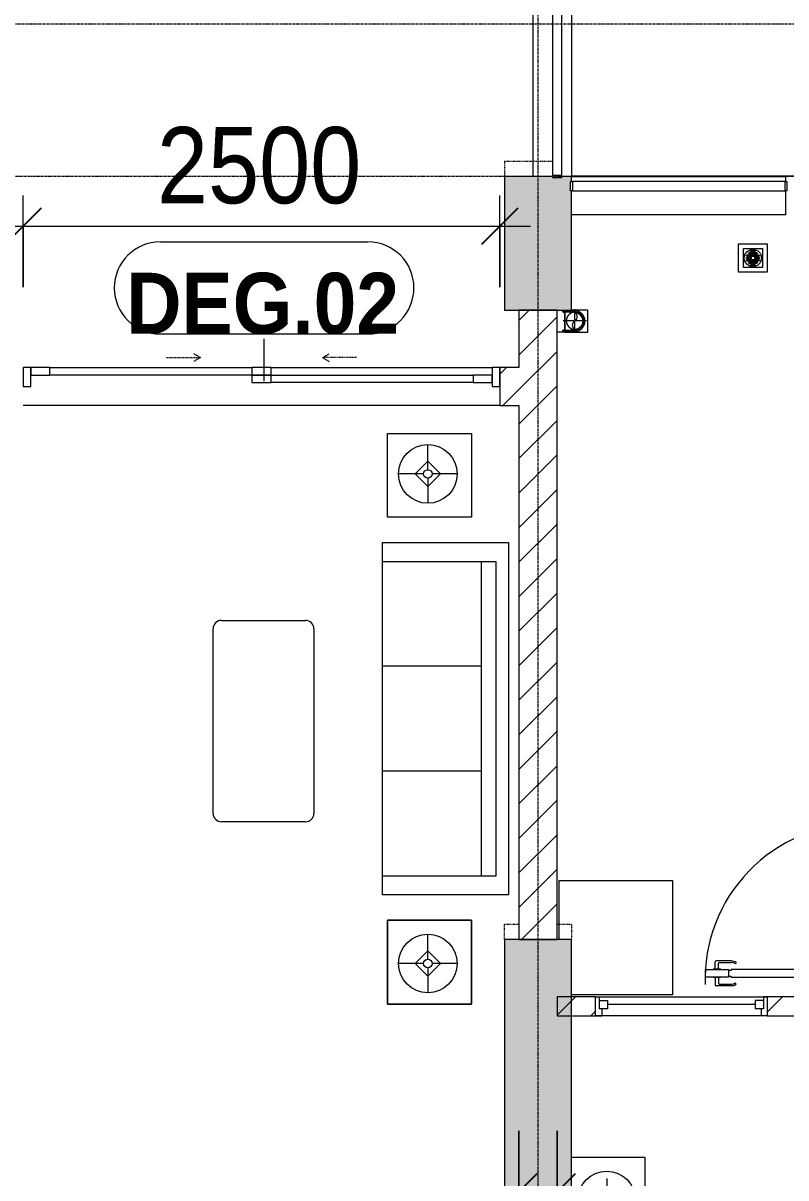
# Model space of a CAD drawing. Header units: millimetres. Extents: x 1591 to 240306, y -15958 to 82755.
# Drawn here: x 61054 to 65054, y 39287 to 45342 of the extents above; entities that cross this region are included whole.
import ezdxf

# ---------------------------------------------------------------- set-up
doc = ezdxf.new("R2010")
doc.units = ezdxf.units.MM
for name, pattern in [('Dash', [6, 3, -3]), ('Dash 1_8_', [6.35, 3.175, -3.175]), ('Grid Line', [22.225, 12.7, -3.175, 3.175, -3.175]), ('IMPORT-CENTER _2_', [40.64, 25.4, -5.08, 5.08, -5.08])]:
    doc.linetypes.add(name, pattern=pattern)
for name, color, linetype, lineweight in [('0-1', 7, 'Continuous', 5), ('A-ANNO-DIMS', 211, 'Continuous', 9), ('A-ANNO-DIMS-160', 211, 'Continuous', 9), ('A-AREA', 32, 'Dash 1_8_', 9), ('A-DETL-GENF-1', 9, 'Continuous', 9), ('A-DOOR', 31, 'Continuous', 9), ('A-DOOR-1', 254, 'Continuous', 9), ('A-DOOR-2', 9, 'Continuous', 9), ('A-DOOR-FRAM', 31, 'Continuous', 9), ('A-DOOR-HDLN', 31, 'Dash', 9), ('A-DOOR-IDEN', 31, 'Continuous', 9), ('A-FLOR-2', 9, 'Continuous', 9), ('A-FLOR-HRAL', 11, 'Continuous', 9), ('A-FLOR-HRAL-1', 254, 'Continuous', 9), ('A-FLOR-HRAL-2', 9, 'Continuous', 9), ('A-GLAZ-1', 254, 'Continuous', 9), ('A-GLAZ-2', 9, 'Continuous', 9), ('A-WALL', 113, 'Continuous', 9), ('A-WALL-1', 253, 'Continuous', 18), ('A-WALL-2', 9, 'Continuous', 9), ('A-WALL-3', 113, 'Continuous', 18), ('A-WALL-PATT-1', 10, 'Continuous', 9), ('A-WALL-PATT-2', 111, 'Continuous', 9), ('G-IMPT-1', 254, 'Continuous', 9), ('G-IMPT-2', 8, 'IMPORT-CENTER _2_', 9), ('G-IMPT-3', 8, 'Continuous', 9), ('I-FURN', 30, 'Continuous', 9), ('I-FURN-1', 254, 'Continuous', 9), ('M-EQPM', 50, 'Continuous', 9), ('S-COLS-1', 52, 'Continuous', 5), ('S-COLS-2', 7, 'Continuous', 18), ('S-GRID-1', 1, 'Grid Line', 9)]:
    doc.layers.add(name, color=color, linetype=linetype, lineweight=lineweight)
doc.styles.add('Arial_B_3', font='arialbd_0.ttf', dxfattribs={"width": 0.9, "height": 320})
doc.styles.add('UTM Avo', font='UTM Avo.ttf', dxfattribs={"width": 0.9, "height": 400})
doc.dimstyles.new('1_Dim_chi_tiet_2_5', dxfattribs={"dimscale": 304.8, "dimtxt": 399.720379, "dimasz": 0.629921, "dimexe": 0.524934, "dimexo": 0.0625, "dimgap": 0.052493, "dimtad": 1, "dimdec": 0, "dimrnd": 5, "dimzin": 0, "dimdsep": 46, "dimtxsty": 'UTM Avo', "dimblk1": 'OBLIQUE', "dimblk2": 'OBLIQUE', "dimsah": 1, "dimcen": 0.09, "dimdle": 0.524934, "dimazin": 0, "dimtfac": 1, "dimtdec": 4, "dimtix": 1, "dimtmove": 0, "dimatfit": 3, "dimfxl": 1.049869, "dimfxlon": 1, "dimtvp": 1, "dimtolj": 1, "dimtzin": 0, "dimarcsym": 2})
doc.dimstyles.new('1_Dim_chi_tiet_2_5_1', dxfattribs={"dimscale": 304.8, "dimtxt": 399.720379, "dimasz": 0.629921, "dimexe": 0.524934, "dimexo": 0.0625, "dimgap": 0.052493, "dimtad": 1, "dimdec": 0, "dimrnd": 5, "dimzin": 0, "dimdsep": 46, "dimtxsty": 'UTM Avo', "dimblk1": 'OBLIQUE', "dimblk2": 'OBLIQUE', "dimsah": 1, "dimcen": 0.09, "dimdle": 0.524934, "dimazin": 0, "dimtfac": 1, "dimtdec": 4, "dimtix": 1, "dimtmove": 0, "dimatfit": 3, "dimfxl": 1.049869, "dimfxlon": 1, "dimtvp": 1, "dimtolj": 1, "dimtzin": 0, "dimarcsym": 2})
pattern_1 = [(45, (11001.35, 0), (-90.50967, 90.50967), [])]

# ---------------------------------------------------------------- blocks, each defined once
blk = doc.blocks.new('NCV_TKTC_KET CAU_rvt-1-TKCS_MB TẦNG 3-4')
at = {"layer": 'S-COLS-1'}
for points in [[(52877.6, 43836.9), (52927.6, 43836.9), (52927.6, 44462), (52922.6, 44462), (52922.6, 44512), (52927.6, 44512), (52927.6, 44536.9), (52877.6, 44536.9), (52877.6, 44532.4), (52827.6, 44532.4), (52827.6, 44536.9), (52577.6, 44536.9), (52577.6, 43836.9), (52827.6, 43836.9)], [(52927.6, 39236.9), (52927.6, 40536.9), (52577.6, 40536.9), (52577.6, 39236.9), (52890.7, 39236.9)]]:
    blk.add_hatch(color=256, dxfattribs=at).paths.add_polyline_path(points)
at = {"layer": 'S-COLS-2'}
for p, q in [((52827.6, 44536.9), (52577.6, 44536.9)), ((52577.6, 44536.9), (52577.6, 43836.9)), ((52927.6, 44536.9), (52877.6, 44536.9)), ((52927.6, 44512), (52927.6, 44536.9)), ((52927.6, 43836.9), (52927.6, 44462)), ((52577.6, 43836.9), (52927.6, 43836.9)), ((52927.6, 40536.9), (52577.6, 40536.9)), ((52577.6, 40536.9), (52577.6, 39236.9)), ((52927.6, 39236.9), (52927.6, 40536.9))]:
    blk.add_line(p, q, dxfattribs=at)
blk = doc.blocks.new('LOBBY_SOFA_1 - LOBBY_SOFA_1-901197-TKCS_MB TẦNG 3-4')
at = {"layer": 'I-FURN'}
for p, q in [((-2128.3, 1548.5), (-1160.3, 1548.5)), ((-2172.3, 1064.5), (-2172.3, 1504.5)), ((-1116.3, 1504.5), (-1116.3, 1064.5)), ((-1160.3, 1020.5), (-2128.3, 1020.5)), ((-2688.2, 633.5), (-3128.2, 633.5)), ((-3128.2, 633.5), (-3128.2, 193.5)), ((-2688.2, 193.5), (-2688.2, 633.5)), ((-2556, 660), (-708, 660)), ((-2556, 0), (-2556, 660)), ((-2457, 66), (-2457, 660)), ((-1907, 143), (-1907, 660)), ((-1357, 143), (-1357, 660)), ((-807, 660), (-807, 66)), ((-708, 660), (-708, 0)), ((-575.9, 633.5), (-135.9, 633.5)), ((-575.9, 193.5), (-575.9, 633.5)), ((-135.9, 633.5), (-135.9, 193.5)), ((-2915.4, 445), (-2915.4, 577)), ((-348.6, 445), (-348.6, 577)), ((-2981.4, 423), (-2915.4, 489)), ((-2915.4, 489), (-2849.4, 423)), ((-348.6, 489), (-414.6, 423)), ((-282.6, 423), (-348.6, 489)), ((-2937.4, 423), (-3069.4, 423)), ((-2915.4, 357), (-2981.4, 423)), ((-2849.4, 423), (-2915.4, 357)), ((-2915.4, 269), (-2915.4, 401)), ((-2893.4, 423), (-2761.4, 423)), ((-370.6, 423), (-502.6, 423)), ((-414.6, 423), (-348.6, 357)), ((-348.6, 357), (-282.6, 423)), ((-348.6, 269), (-348.6, 401)), ((-326.6, 423), (-194.6, 423)), ((-3128.2, 193.5), (-2688.2, 193.5)), ((-135.9, 193.5), (-575.9, 193.5)), ((-807, 143), (-2457, 143)), ((-807, 66), (-2457, 66)), ((-708, 0), (-2556, 0))]:
    blk.add_line(p, q, dxfattribs=at)
for centre, radius in [((-2915.4, 423), 154), ((-348.6, 423), 154), ((-2915.4, 423), 22), ((-348.6, 423), 22)]:
    blk.add_circle(centre, radius, dxfattribs=at)
for centre, start, end in [((-2128.3, 1504.5), 90, 180), ((-1160.3, 1504.5), 0, 90), ((-2128.3, 1064.5), 180, 270), ((-1160.3, 1064.5), 270, 0)]:
    blk.add_arc(centre, 44, start, end, dxfattribs=at)
at = {"layer": 'I-FURN-1'}
for p, q in [((-2128.3, 1548.5), (-1160.3, 1548.5)), ((-2172.3, 1064.5), (-2172.3, 1504.5)), ((-1116.3, 1504.5), (-1116.3, 1064.5)), ((-1160.3, 1020.5), (-2128.3, 1020.5)), ((-3128.2, 633.5), (-2688.2, 633.5)), ((-3128.2, 193.5), (-3128.2, 633.5)), ((-2688.2, 633.5), (-2688.2, 193.5)), ((-2556, 660), (-708, 660)), ((-2556, 0), (-2556, 660)), ((-708, 660), (-708, 0)), ((-575.9, 633.5), (-135.9, 633.5)), ((-575.9, 193.5), (-575.9, 633.5)), ((-135.9, 633.5), (-135.9, 193.5)), ((-2688.2, 193.5), (-3128.2, 193.5)), ((-135.9, 193.5), (-575.9, 193.5)), ((-708, 0), (-2556, 0))]:
    blk.add_line(p, q, dxfattribs=at)
for centre, start, end in [((-2128.3, 1504.5), 90, 180), ((-1160.3, 1504.5), 0, 90), ((-2128.3, 1064.5), 180, 270), ((-1160.3, 1064.5), 270, 0)]:
    blk.add_arc(centre, 44, start, end, dxfattribs=at)
blk = doc.blocks.new('M_Fixed - 900 x 1400-901191-TKCS_MB TẦNG 3-4')
at = {"layer": 'A-GLAZ-2'}
for p, q in [((-450, 37), (-418, 37)), ((-431, -63), (-431, 0)), ((-431, 0), (-387, 0)), ((-418, 0), (-418, 37)), ((-387, -44), (-387, 0)), ((387, 0), (431, 0)), ((387, -44), (387, 0)), ((418, 0), (418, 37)), ((450, 37), (418, 37)), ((431, -63), (431, 0)), ((-431, -44), (-387, -44)), ((-387, -22), (387, -22)), ((431, -44), (387, -44)), ((-450, -63), (-431, -63)), ((448.9, -63), (431, -63))]:
    blk.add_line(p, q, dxfattribs=at)
blk = doc.blocks.new('GIUONG NGU-2TAB-1600x2000 - GIUONG NGU-2TAB-1600x2000-V116-TKCS_MB TẦNG 3-4')
at = {"layer": 'I-FURN-1'}
for p, q in [((569.6, 2050), (1997.1, 2050)), ((1997.1, 2050), (569.6, 2050)), ((1997.1, 2000), (569.6, 2000)), ((458.5, 50), (458.5, 1938.9)), ((458.5, 1938.9), (458.5, 50)), ((508.5, 1938.9), (508.5, 100)), ((2058.2, 100), (2058.2, 1938.9)), ((2108.2, 1938.9), (2108.2, 50)), ((2108.2, 50), (2108.2, 1938.9)), ((8.5, 65), (8.5, 450.3)), ((8.5, 450.3), (458.5, 450.3)), ((8.5, 450.3), (458.5, 450.3)), ((8.5, 65), (8.5, 450.3)), ((458.5, 450.3), (458.5, 50)), ((458.5, 450.3), (458.5, 50)), ((2108.2, 50), (2108.2, 450.3)), ((2108.2, 450.3), (2558.2, 450.3)), ((2108.2, 450.3), (2108.2, 50)), ((2558.2, 450.3), (2108.2, 450.3)), ((2558.2, 450.3), (2558.2, 50)), ((2558.2, 50), (2558.2, 450.3)), ((233.5, 86.8), (233.5, 413.5)), ((2333.2, 86.8), (2333.2, 413.5)), ((120.2, 250.2), (346.8, 250.2)), ((2446.5, 250.2), (2219.8, 250.2)), ((508.5, 100), (2058.2, 100)), ((458.5, 50), (168.3, 50)), ((168.3, 50), (458.5, 50)), ((458.5, 50), (168.3, 50)), ((458.5, 0), (168.3, 0)), ((2108.2, 50), (458.5, 50)), ((458.5, 50), (458.5, 0)), ((458.5, 0), (458.5, 50)), ((458.5, 50), (2108.2, 50)), ((458.5, 50), (2108.2, 50)), ((2108.2, 0), (458.5, 0)), ((458.5, 0), (2108.2, 0)), ((2558.2, 50), (2108.2, 50)), ((2108.2, 50), (2558.2, 50)), ((2108.2, 0), (2108.2, 50)), ((2108.2, 50), (2108.2, 0)), ((2108.2, 50), (2558.2, 50)), ((2558.2, 0), (2108.2, 0)), ((2558.2, 50), (2558.2, 0))]:
    blk.add_line(p, q, dxfattribs=at)
for centre in [(233.5, 250.2), (2333.2, 250.2)]:
    blk.add_circle(centre, 150.7, dxfattribs=at)
for centre, radius, start, end in [((569.6, 1938.9), 111.1, 90, 180), ((569.6, 1938.9), 111.1, 90, 180), ((569.6, 1938.9), 61.1, 90, 180), ((1997.1, 1938.9), 111.1, 0, 90), ((1997.1, 1938.9), 111.1, 360, 90), ((1997.1, 1938.9), 61.1, 360, 90)]:
    blk.add_arc(centre, radius, start, end, dxfattribs=at)
blk = doc.blocks.new('MAY GIAT - MAY GIAT_dwg-V117-TKCS_MB TẦNG 3-4')
at = {"layer": 'G-IMPT-1'}
blk.add_line((315, 596.6), (5, 596.6), dxfattribs=at)
at = {"layer": 'G-IMPT-1', "flags": 128}
blk.add_lwpolyline([(5, 596.6), (5, 2.3), (605, 2.3), (605, 531.6)], dxfattribs=at)
blk = doc.blocks.new('MAY GIAT - MAY GIAT-V118-TKCS_MB TẦNG 3-4')
at = {"layer": 'I-FURN-1'}
for p, q in [((5, -2.3), (605, -2.3)), ((5, -596.6), (5, -2.3)), ((605, -2.3), (605, -531.6)), ((315, -596.6), (5, -596.6))]:
    blk.add_line(p, q, dxfattribs=at)
at = {"extrusion": (0, 0, -1), "zscale": -1, "rotation": 180}
blk.add_blockref('MAY GIAT - MAY GIAT_dwg-V117-TKCS_MB TẦNG 3-4', (0, 0), dxfattribs=at)
blk = doc.blocks.new('Railing - 50 x 10mm-901205-TKCS_MB TẦNG 3-4')
at = {"layer": 'A-FLOR-HRAL-2'}
for p, q in [((25, 5), (-25, 5)), ((-25, 5), (-25, -5)), ((25, -5), (25, 5)), ((-25, -5), (25, -5))]:
    blk.add_line(p, q, dxfattribs=at)
blk = doc.blocks.new('Railing - Railing-883271-TKCS_MB TẦNG 3-4')
at = {"layer": 'A-FLOR-HRAL-2'}
for p, q in [((31139.1, 35251.3), (30024.1, 35251.3)), ((30024.1, 35201.3), (31139.1, 35201.3))]:
    blk.add_line(p, q, dxfattribs=at)
at = {"extrusion": (0, 0, -1), "zscale": -1, "rotation": 270}
for p in [(-30019.1, 35226.3), (-31144.1, 35226.3)]:
    blk.add_blockref('Railing - 50 x 10mm-901205-TKCS_MB TẦNG 3-4', p, dxfattribs=at)
blk = doc.blocks.new('DOOR_CW_01 CANH MO-PANEL KINH - DIG_01-900x2200-CỬA NHÔM KÍNH-901226-TKCS_MB TẦNG 3-4')
at = {"layer": 'A-DETL-GENF-1'}
for p, q in [((-397, 872), (-357, 872)), ((-397, 752), (-397, 872)), ((-357, 872), (-357, 752)), ((-442, 737), (-442, 816.5)), ((-399, 820.5), (-438, 820.5)), ((-434, 799.5), (-434, 737)), ((-399, 803.5), (-430, 803.5)), ((-399, 831.8), (-397, 831.8)), ((-399, 792.2), (-399, 831.8)), ((-397, 792.2), (-399, 792.2)), ((-397, 792.2), (-397, 831.8)), ((-357, 792.2), (-357, 831.8)), ((-355, 831.8), (-357, 831.8)), ((-357, 792.2), (-355, 792.2)), ((-355, 792.2), (-355, 831.8)), ((-355, 820.5), (-316, 820.5)), ((-355, 803.5), (-324, 803.5)), ((-320, 799.5), (-320, 737)), ((-312, 737), (-312, 816.5)), ((-357, 752), (-397, 752)), ((-397, 738), (-391, 738)), ((-397, 738), (-397, 196)), ((-363, 752), (-391, 752)), ((-391, 752), (-391, 738)), ((-363, 738), (-363, 752)), ((-357, 738), (-363, 738)), ((-357, 196), (-357, 738)), ((-433.9, 711.2), (-427.3, 715.8)), ((-320.1, 711.2), (-326.7, 715.8)), ((-397, 196), (-391, 196)), ((-357, 182), (-397, 182)), ((-397, 182), (-397, 62)), ((-391, 196), (-391, 182)), ((-391, 182), (-363, 182)), ((-357, 196), (-363, 196)), ((-363, 182), (-363, 196)), ((-357, 62), (-357, 182)), ((-397, 62), (-357, 62))]:
    blk.add_line(p, q, dxfattribs=at)
blk.add_circle((-407, 60), 10, dxfattribs=at)
for centre, radius, start, end in [((-407, 60), 814, 360, 92), ((-438, 816.5), 4, 90, 180), ((-430, 799.5), 4, 90, 180), ((-324, 799.5), 4, 360, 90), ((-316, 816.5), 4, 0, 90), ((-397, 737), 45, 180, 215), ((-397, 737), 37, 180, 215), ((-357, 737), 37, 325, 0), ((-357, 737), 45, 325, 0)]:
    blk.add_arc(centre, radius, start, end, dxfattribs=at)
at = {"layer": 'A-DOOR-2'}
for p, q in [((-410, 50), (-450, 50)), ((-450, 50), (-450, -50)), ((-410, 0), (-410, 50)), ((-400, 0), (-410, 0)), ((-407, 50), (-382, 50)), ((-400, -50), (-400, 0)), ((410, 0), (400, 0)), ((400, 0), (400, -50)), ((450, 50), (410, 50)), ((410, 50), (410, 0)), ((450, -50), (450, 50)), ((-450, -50), (-400, -50)), ((400, -50), (450, -50))]:
    blk.add_line(p, q, dxfattribs=at)
blk = doc.blocks.new('NCV_TKTC_TANG 3 - 4_rvt-2-TKCS_MB TẦNG 3-4')
at = {"layer": 'A-WALL-PATT-1'}
h = blk.add_hatch(dxfattribs=at)
h.set_pattern_fill('FP_1', color=256, style=0, pattern_type=2)
h.set_pattern_definition([(45, (0, 0), (-90.50967, 90.50967), [])])
h.paths.add_polyline_path([(52852.6, 40136.9), (53054.6, 40136.9), (53054.6, 40236.9), (52852.6, 40236.9)])
h.paths.add_polyline_path([(53954.6, 40136.9), (54352.6, 40136.9), (54352.6, 40236.9), (53954.6, 40236.9)])
h.paths.add_polyline_path([(54552.6, 40136.9), (54854.6, 40136.9), (54854.6, 40236.9), (54552.6, 40236.9), (54552.6, 40212.1)])
h.paths.add_polyline_path([(55754.6, 40136.9), (56054.2, 40136.9), (56054.2, 40236.9), (55754.6, 40236.9)])
h.paths.add_polyline_path([(56854.2, 40136.9), (57652.6, 40136.9), (57652.6, 40236.9), (56854.2, 40236.9)])
at = {"layer": 'A-FLOR-2'}
for p, q in [((52727.6, 44536.9), (52727.6, 45536.9)), ((52552.6, 43336.9), (50052.6, 43336.9))]:
    blk.add_line(p, q, dxfattribs=at)
at = {"layer": 'A-WALL-1'}
for p, q in [((53054.6, 40236.9), (52852.6, 40236.9)), ((52852.6, 40236.9), (52852.6, 40136.9)), ((53054.6, 40136.9), (53054.6, 40236.9)), ((54352.6, 40236.9), (53954.6, 40236.9)), ((53954.6, 40236.9), (53954.6, 40136.9)), ((52852.6, 40136.9), (53054.6, 40136.9)), ((53954.6, 40136.9), (54352.6, 40136.9))]:
    blk.add_line(p, q, dxfattribs=at)
at = {"layer": 'A-WALL-2'}
for p, q in [((52927.6, 44536.9), (54052.2, 44536.9)), ((54052.2, 44512), (54052.2, 44536.9)), ((54052.2, 44336.9), (54052.2, 44462)), ((54052.2, 44336.9), (52927.6, 44336.9)), ((53054.6, 40236.9), (53954.6, 40236.9)), ((53954.6, 40136.9), (53054.6, 40136.9))]:
    blk.add_line(p, q, dxfattribs=at)
at = {"layer": 'A-DOOR-1', "rotation": 90.0000000000011}
blk.add_blockref('DOOR_CW_01 CANH MO-PANEL KINH - DIG_01-900x2200-CỬA NHÔM KÍNH-901226-TKCS_MB TẦNG 3-4', (54502.6, 40736.9), dxfattribs=at)
at = {"layer": 'A-FLOR-HRAL-1'}
blk.add_blockref('Railing - Railing-883271-TKCS_MB TẦNG 3-4', (22908.5, 9260.7), dxfattribs=at)
at = {"layer": 'A-GLAZ-1', "rotation": 180}
blk.add_blockref('M_Fixed - 900 x 1400-901191-TKCS_MB TẦNG 3-4', (53504.6, 40173.9), dxfattribs=at)
at = {"layer": 'I-FURN-1'}
for name, p, rotation in [('LOBBY_SOFA_1 - LOBBY_SOFA_1-901197-TKCS_MB TẦNG 3-4', (52597.6, 43326.9), 89.99999999999984), ('MAY GIAT - MAY GIAT-V118-TKCS_MB TẦNG 3-4', (53459.2, 40851.9), 270.0000000000002), ('GIUONG NGU-2TAB-1600x2000 - GIUONG NGU-2TAB-1600x2000-V116-TKCS_MB TẦNG 3-4', (52862.6, 39405.2), 269.9999999999995)]:
    blk.add_blockref(name, p, dxfattribs=dict(at, rotation=rotation))
blk = doc.blocks.new('DEG_02-DEG_03 - DEG_02-2500x2400mm-CỬA ĐI 02 CÁNH TRƯỢT-625766-TKCS_MB TẦNG 3-4')
at = {"layer": 'A-DOOR'}
for p, q in [((-1110, 100), (-1210, 100)), ((-1210, 100), (-1210, 60)), ((-1110, 60), (-1110, 100)), ((-1110, 100), (-50, 100)), ((50, 100), (-50, 100)), ((-50, 100), (-50, 60)), ((50, 60), (50, 100)), ((-1210, 60), (-1110, 60)), ((-50, 60), (-1110, 60)), ((50, 60), (-50, 60)), ((-50, 60), (-50, 20)), ((-50, 60), (50, 60)), ((-50, 20), (50, 20)), ((50, 20), (50, 60)), ((50, 60), (1110, 60)), ((1110, 20), (50, 20)), ((1210, 60), (1110, 60)), ((1110, 60), (1110, 20)), ((1110, 20), (1210, 20)), ((1210, 20), (1210, 60))]:
    blk.add_line(p, q, dxfattribs=at)
at = {"layer": 'A-DOOR-FRAM'}
for p, q in [((-1210, 100), (-1250, 100)), ((-1250, 100), (-1250, 0)), ((-1210, 0), (-1210, 100)), ((1250, 100), (1210, 100)), ((1210, 100), (1210, 0)), ((1250, 0), (1250, 100)), ((-1250, 0), (-1210, 0)), ((1210, 0), (1250, 0))]:
    blk.add_line(p, q, dxfattribs=at)
at = {"layer": 'A-DOOR-HDLN'}
for p, q in [((-500.4, 151.1), (-320.4, 151.1)), ((-320.4, 151.1), (-355, 171.1)), ((-320.4, 151.1), (-355, 131.1)), ((320.4, 151.1), (355, 171.1)), ((320.4, 151.1), (355, 131.1)), ((500.4, 151.1), (320.4, 151.1))]:
    blk.add_line(p, q, dxfattribs=at)
blk = doc.blocks.new('Railing - 50 x 10mm-1251311-TKCS_MB TẦNG 3-4')
at = {"layer": 'A-FLOR-HRAL'}
for p, q in [((25, 5), (-25, 5)), ((-25, 5), (-25, -5)), ((25, -5), (25, 5)), ((-25, -5), (25, -5))]:
    blk.add_line(p, q, dxfattribs=at)
blk = doc.blocks.new('Railing - Railing-1560038-TKCS_MB TẦNG 3-4')
at = {"layer": 'A-FLOR-HRAL'}
for p, q in [((52877.6, 45682), (48857.6, 45682)), ((52847.6, 45652), (52827.6, 45632)), ((52877.6, 45682), (52857.6, 45662)), ((52877.6, 45662), (52877.6, 45682)), ((52877.6, 44542.4), (52877.6, 45652)), ((48857.6, 45632), (52827.6, 45632)), ((52827.6, 45632), (52827.6, 44542.4))]:
    blk.add_line(p, q, dxfattribs=at)
for p, rotation in [((48852.6, 45657), 270), ((52852.6, 45657), 180), ((52852.6, 44537.4), 180)]:
    blk.add_blockref('Railing - 50 x 10mm-1251311-TKCS_MB TẦNG 3-4', p, dxfattribs=dict(rotation=rotation))
blk = doc.blocks.new('TKTC_XREF_251221_MB TANG 2-7 - TKTC_XREF_260130_MB TANG 2-5_dwg_THU NUOC - THU NUOC-444531-TKCS_MB TẦNG 1-4746810-TKCS_MB TẦNG 3-4')
at = {"layer": 'G-IMPT-3'}
for p, q in [((-23.3, 10.8), (40.9, 10.8)), ((40.9, 4.8), (-23.3, 4.8)), ((-11, 23.3), (28.5, 23.3)), ((28.5, 17.3), (-11, 17.3)), ((-1.1, 35.6), (18.5, 35.6)), ((18.5, 29.6), (-1.1, 29.6)), ((-23.3, -13.6), (40.9, -13.6)), ((40.9, -19.6), (-23.3, -19.6)), ((-11, -26.1), (28.5, -26.1)), ((28.5, -32.1), (-11, -32.1)), ((-1.1, -38.5), (18.5, -38.5)), ((18.5, -44.5), (-1.1, -44.5))]:
    blk.add_line(p, q, dxfattribs=at)
at = {"layer": 'G-IMPT-3', "flags": 128}
for points in [[(83.7, -79.4), (83.7, 70.6), (-66.3, 70.6), (-66.3, -79.4)], [(58.7, -54.4), (58.7, 45.6), (-41.3, 45.6), (-41.3, -54.4)]]:
    blk.add_lwpolyline(points, close=True, dxfattribs=at)
for points in [[(-23.3, -1.2), (0.7, -1.2), (0.7, -7.2), (-23.3, -7.2)], [(40.9, -7.2), (16.7, -7.2), (16.7, -1.2), (40.9, -1.2)]]:
    blk.add_lwpolyline(points, dxfattribs=at)
at = {"layer": 'G-IMPT-3'}
for centre, radius, start, end in [((8.7, -4.4), 45, 360, 180), ((8.7, -4.4), 45, 360, 180), ((-23.3, 7.8), 3, 90, 270), ((-11, 20.3), 3, 90, 270), ((-1.1, 32.6), 3, 90, 270), ((18.5, 32.6), 3, 270, 90), ((28.5, 20.3), 3, 270, 90), ((40.9, 7.8), 3, 270, 90), ((8.7, -4.4), 45, 180, 360), ((8.7, -4.4), 45, 180, 360), ((-23.3, -4.2), 3, 90, 270), ((-23.3, -16.6), 3, 90, 270), ((-11, -29.1), 3, 90, 270), ((-1.1, -41.5), 3, 90, 270), ((18.5, -41.5), 3, 270, 90), ((28.5, -29.1), 3, 270, 90), ((40.9, -4.2), 3, 270, 90), ((40.9, -16.6), 3, 270, 90)]:
    blk.add_arc(centre, radius, start, end, dxfattribs=at)
blk = doc.blocks.new('TKTC_XREF_251221_MB TANG 2-7 - TKTC_XREF_260130_MB TANG 2-5_dwg_$cc-4746806-TKCS_MB TẦNG 3-4')
at = {"layer": 'G-IMPT-2'}
for p, q in [((0, -0.673), (0, 0.673)), ((-0.673, 0), (0.673, 0))]:
    blk.add_line(p, q, dxfattribs=at)
at = {"layer": 'M-EQPM'}
blk.add_circle((0, 0), 0.5, dxfattribs=at)
for centre, radius, start, end in [((0, 0), 0.5, 90, 270), ((0.188, 0.25), 0.313, 126.8699, 233.1301), ((-0.188, -0.25), 0.313, 306.8699, 53.1301)]:
    blk.add_arc(centre, radius, start, end, dxfattribs=at)
blk = doc.blocks.new('TKTC_XREF_251221_MB TANG 2-7 - TKTC_XREF_260130_MB TANG 2-5_dwg_CUM U_DN100-4746796-TKCS_MB TẦNG 3-4')
at = {"layer": 'G-IMPT-3'}
blk.add_hatch(color=256, dxfattribs=at).paths.add_polyline_path([(0, 61), (0, 57), (14.8, 55.1), (28.5, 49.4), (40.3, 40.3), (49.4, 28.5), (55.1, 14.8), (57, 0), (55.1, -14.8), (49.4, -28.5), (40.3, -40.3), (28.5, -49.4), (14.8, -55.1), (0, -57), (0, -61), (15.8, -58.9), (30.5, -52.8), (43.1, -43.1), (52.8, -30.5), (58.9, -15.8), (61, 0), (58.9, 15.8), (52.8, 30.5), (43.1, 43.1), (30.5, 52.8), (15.8, 58.9)])
for p, q in [((-79.1, 66.6), (-79.1, 63.4)), ((-76.6, 66.6), (-76.6, 63.4)), ((-74.6, 66.6), (-74.6, 63.4)), ((-72.7, 69.3), (-72.7, 60.7)), ((-66.9, 67.9), (-71.7, 67.9)), ((-66.9, 62.1), (-71.7, 62.1)), ((-65, 69), (0, 69)), ((-79.1, -63.4), (-79.1, -66.6)), ((-76.6, -63.4), (-76.6, -66.6)), ((-74.6, -63.4), (-74.6, -66.6)), ((-72.7, -60.7), (-72.7, -69.3)), ((-66.9, -62.1), (-71.7, -62.1)), ((-66.9, -67.9), (-71.7, -67.9)), ((-65, -69), (0, -69))]:
    blk.add_line(p, q, dxfattribs=at)
at = {"layer": 'G-IMPT-3', "flags": 128}
for points in [[(-72.7, 67.6), (-78.1, 67.6), (-78.1, 62.4), (-72.7, 62.4)], [(-71.7, 59.2), (-66.9, 59.2), (-66.9, 70.8), (-71.7, 70.8)], [(-66.9, 70.8), (-66.9, 72.7), (-65, 72.7), (-65, 57.3), (-66.9, 57.3), (-66.9, 59.2)], [(-65, 61), (0, 61), (0, 57)], [(-72.7, -62.4), (-78.1, -62.4), (-78.1, -67.6), (-72.7, -67.6)], [(-71.7, -70.8), (-66.9, -70.8), (-66.9, -59.2), (-71.7, -59.2)], [(-66.9, -59.2), (-66.9, -57.3), (-65, -57.3), (-65, -72.7), (-66.9, -72.7), (-66.9, -70.8)], [(-65, -61), (0, -61), (0, -57)]]:
    blk.add_lwpolyline(points, dxfattribs=at)
at = {"layer": 'G-IMPT-3'}
for centre, radius, start, end in [((-78.1, 66.6), 0.96, 90, 180), ((-78.1, 63.4), 0.96, 180, 270), ((-71.1, 69.3), 1.56, 112.61986, 247.38014), ((-67.9, 65), 4.8, 143.1301, 216.8699), ((-71.1, 60.7), 1.56, 112.61986, 247.38014), ((0, 0), 69, 270, 90), ((0, 0), 61, 270, 90), ((0, 0), 57, 270, 90), ((-78.1, -63.4), 0.96, 90, 180), ((-78.1, -66.6), 0.96, 180, 270), ((-71.1, -60.7), 1.56, 112.61986, 247.38014), ((-67.9, -65), 4.8, 143.1301, 216.8699), ((-71.1, -69.3), 1.56, 112.61986, 247.38014)]:
    blk.add_arc(centre, radius, start, end, dxfattribs=at)
blk = doc.blocks.new('TKTC_XREF_251221_MB TANG 2-7 - TKTC_XREF_251221_MB TANG 2-7-2039446-TKCS_MB TẦNG 3-4')
at = {"layer": 'M-EQPM'}
for p, q in [((24000, 27302.1), (19275, 27302.1)), ((19240, 26600), (19240, 26484.2)), ((19240, 26482.2), (19240, 26600)), ((19275, 26601.8), (19360, 26601.8)), ((19360, 26601.8), (19360, 26482.2)), ((19240, 26484.2), (19200, 26484.2)), ((19360, 26482.2), (19240, 26482.2))]:
    blk.add_line(p, q, dxfattribs=at)
at = {"extrusion": (0, 0, -1), "zscale": -1}
blk.add_blockref('TKTC_XREF_251221_MB TANG 2-7 - TKTC_XREF_260130_MB TANG 2-5_dwg_THU NUOC - THU NUOC-444531-TKCS_MB TẦNG 1-4746810-TKCS_MB TẦNG 3-4', (-20235.4, 26877.9), dxfattribs=at)
at = {"xscale": 0.7894736842105242, "yscale": 0.7894736842105242, "zscale": 0.7894736842105242}
blk.add_blockref('TKTC_XREF_251221_MB TANG 2-7 - TKTC_XREF_260130_MB TANG 2-5_dwg_CUM U_DN100-4746796-TKCS_MB TẦNG 3-4', (19291.3, 26542.4), dxfattribs=at)
at = {"extrusion": (0, 0, -1), "xscale": 90.00000000005072, "yscale": 90.00000000005072, "zscale": -90.00000000005073, "rotation": 0.3740267799372842}
blk.add_blockref('TKTC_XREF_251221_MB TANG 2-7 - TKTC_XREF_260130_MB TANG 2-5_dwg_$cc-4746806-TKCS_MB TẦNG 3-4', (-19292.9, 26544.2), dxfattribs=at)
blk = doc.blocks.new('DIMBLOCK107-TKCS_MB TẦNG 3-4')
at = {"layer": 'A-ANNO-DIMS-160'}
for p, q in [((61053.9, 43957.4), (61053.9, 44437.4)), ((63553.9, 43957.4), (63553.9, 44437.4)), ((60893.9, 44277.4), (63713.9, 44277.4)), ((61053.9, 44277.4), (61053.9, 43957.4)), ((63553.9, 44277.4), (63553.9, 43957.4))]:
    blk.add_line(p, q, dxfattribs=at)
at = {"layer": 'A-ANNO-DIMS-160', "lineweight": 25}
for p, q in [((61053.9, 44277.4), (61149.9, 44373.4)), ((63553.9, 44277.4), (63649.9, 44373.4)), ((61053.9, 44277.4), (60957.9, 44181.4)), ((63553.9, 44277.4), (63457.9, 44181.4))]:
    blk.add_line(p, q, dxfattribs=at)
at = {"layer": 'A-ANNO-DIMS-160', "color": 0, "insert": (61756.1, 44797), "char_height": 400, "width": 1314.636, "attachment_point": 1, "line_spacing_factor": 1.110334, "style": 'UTM Avo'}
blk.add_mtext('2500', dxfattribs=at)
blk = doc.blocks.new('_Oblique')
at = {"color": 0, "linetype": 'ByBlock', "lineweight": -2}
blk.add_line((-0.5, -0.5), (0.5, 0.5), dxfattribs=at)
blk = doc.blocks.new('DIMBLOCK220-TKCS_MB TẦNG 3-4')
at = {"layer": 'A-ANNO-DIMS-160'}
for p, q in [((61053.9, 43957.4), (61053.9, 44437.4)), ((63553.9, 43957.4), (63553.9, 44437.4)), ((60893.9, 44277.4), (63713.9, 44277.4)), ((61053.9, 44277.4), (61053.9, 43957.4)), ((63553.9, 44277.4), (63553.9, 43957.4))]:
    blk.add_line(p, q, dxfattribs=at)
at = {"layer": 'A-ANNO-DIMS-160', "lineweight": 25}
for p, q in [((61053.9, 44277.4), (61149.9, 44373.4)), ((63553.9, 44277.4), (63649.9, 44373.4)), ((61053.9, 44277.4), (60957.9, 44181.4)), ((63553.9, 44277.4), (63457.9, 44181.4))]:
    blk.add_line(p, q, dxfattribs=at)
at = {"layer": 'A-ANNO-DIMS-160', "color": 0, "insert": (61756.1, 44797), "char_height": 400, "width": 1314.636, "attachment_point": 1, "line_spacing_factor": 1.110334, "style": 'UTM Avo'}
blk.add_mtext('2500', dxfattribs=at)
blk = doc.blocks.new('STN_Door Tag - STN_Door Tag-1788670-TKCS_MB TẦNG 3-4')
at = {"layer": 'A-DOOR-IDEN'}
for p, q in [((-3.37, 1.495), (3.431, 1.495)), ((-3.37, -1.524), (3.431, -1.524))]:
    blk.add_line(p, q, dxfattribs=at)
for centre, start, end in [((-3.37, -0.015), 90, 270), ((3.431, -0.015), 270, 90)]:
    blk.add_arc(centre, 1.509, start, end, dxfattribs=at)
blk = doc.blocks.new('DIMBLOCK335-TKCS_MB TẦNG 3-4')
at = {"layer": 'A-ANNO-DIMS-160'}
for p, q in [((55653.9, 39534.8), (55653.9, 39054.8)), ((55653.9, 39214.8), (55653.9, 39534.8)), ((63653.9, 39534.8), (63653.9, 39054.8)), ((63653.9, 39214.8), (63653.9, 39534.8)), ((63813.9, 39214.8), (55493.9, 39214.8))]:
    blk.add_line(p, q, dxfattribs=at)
at = {"layer": 'A-ANNO-DIMS-160', "lineweight": 25}
for p, q in [((55653.9, 39214.8), (55749.9, 39310.8)), ((63653.9, 39214.8), (63749.9, 39310.8)), ((55653.9, 39214.8), (55557.9, 39118.8)), ((63653.9, 39214.8), (63557.9, 39118.8))]:
    blk.add_line(p, q, dxfattribs=at)
at = {"layer": 'A-ANNO-DIMS-160', "color": 0, "insert": (59106.1, 39734.4), "char_height": 400, "width": 1314.636, "attachment_point": 1, "line_spacing_factor": 1.110334, "style": 'UTM Avo'}
blk.add_mtext('8000', dxfattribs=at)
blk = doc.blocks.new('DIMBLOCK336-TKCS_MB TẦNG 3-4')
at = {"layer": 'A-ANNO-DIMS-160'}
for p, q in [((63853.9, 39534.8), (63853.9, 39054.8)), ((63853.9, 39214.8), (63853.9, 39534.8)), ((71853.9, 39534.8), (71853.9, 39054.8)), ((71853.9, 39214.8), (71853.9, 39534.8)), ((63693.9, 39214.8), (72013.9, 39214.8))]:
    blk.add_line(p, q, dxfattribs=at)
at = {"layer": 'A-ANNO-DIMS-160', "lineweight": 25}
for p, q in [((63853.9, 39214.8), (63949.9, 39310.8)), ((71853.9, 39214.8), (71949.9, 39310.8)), ((63853.9, 39214.8), (63757.9, 39118.8)), ((71853.9, 39214.8), (71757.9, 39118.8))]:
    blk.add_line(p, q, dxfattribs=at)
at = {"layer": 'A-ANNO-DIMS-160', "color": 0, "insert": (67306.1, 39734.4), "char_height": 400, "width": 1314.636, "attachment_point": 1, "line_spacing_factor": 1.110334, "style": 'UTM Avo'}
blk.add_mtext('8000', dxfattribs=at)

msp = doc.modelspace()

# ---------------------------------------------------------------- hatches: boundary and pattern name
at = {"layer": 'A-WALL-PATT-2'}
h = msp.add_hatch(dxfattribs=at)
h.set_pattern_fill('FP_1', color=256, style=0, pattern_type=2)
h.set_pattern_definition(pattern_1)
h.paths.add_polyline_path([(63653.9, 40536.9), (63853.9, 40536.9), (63853.9, 43837), (63653.9, 43837), (63653.9, 40548.3)])
h = msp.add_hatch(dxfattribs=at)
h.set_pattern_fill('FP_1', color=256, style=0, pattern_type=2)
h.set_pattern_definition(pattern_1)
h.paths.add_polyline_path([(63653.9, 43336.9), (63653.9, 43536.9), (63553.9, 43536.9), (63553.9, 43336.9)])
h.paths.add_polyline_path([(61053.8, 43336.9), (61053.9, 43336.9), (61053.8, 43337)])
h.paths.add_polyline_path([(60653.9, 43336.9), (60853.8, 43336.9), (60853.8, 43536.9), (60653.9, 43536.9)])
h.paths.add_polyline_path([(58553.9, 43336.9), (59253.9, 43336.9), (59253.9, 43536.9), (58553.9, 43536.9), (58553.9, 43416.9)])

# ---------------------------------------------------------------- linework, layer by layer
at = {"layer": 'A-AREA'}
for p, q in [((63578.9, 44618.4), (63828.9, 44618.4)), ((63578.9, 44618.4), (63578.9, 44536.9)), ((63928.9, 44618.4), (63933.9, 44618.4)), ((63578.9, 40618.4), (63653.9, 40618.4)), ((63578.9, 40536.9), (63578.9, 40618.4)), ((63853.9, 40618.4), (63928.9, 40618.4)), ((63928.9, 40618.4), (63928.9, 40536.9))]:
    msp.add_line(p, q, dxfattribs=at)
at = {"layer": 'A-DOOR-IDEN'}
msp.add_line((62317.4, 43464.1), (62317.7, 43685.7), dxfattribs=at)
at = {"layer": 'A-WALL'}
for p, q in [((63928.9, 45732), (63928.9, 44536.9)), ((62353.9, 43536.9), (63513.9, 43536.9)), ((63553.9, 43336.9), (61053.9, 43336.9))]:
    msp.add_line(p, q, dxfattribs=at)
at = {"layer": 'A-WALL-3'}
for p, q in [((63653.9, 43837), (63653.9, 43536.9)), ((63853.9, 43837), (63653.9, 43837)), ((63853.9, 40536.9), (63853.9, 43837)), ((63653.9, 43536.9), (63553.9, 43536.9)), ((63553.9, 43536.9), (63553.9, 43336.9)), ((63553.9, 43336.9), (63653.9, 43336.9)), ((63653.9, 43336.9), (63653.9, 40536.9)), ((63653.9, 40536.9), (63853.9, 40536.9))]:
    msp.add_line(p, q, dxfattribs=at)
at = {"layer": 'S-GRID-1'}
for p, q in [((63753.9, 19175.3), (63753.9, 76690.4)), ((139245.7, 45336.9), (45492.6, 45336.9)), ((137213.7, 44536.9), (47524.6, 44536.9))]:
    msp.add_line(p, q, dxfattribs=at)

# ---------------------------------------------------------------- block references
at = {"layer": '0-1'}
for name in ['NCV_TKTC_KET CAU_rvt-1-TKCS_MB TẦNG 3-4', 'NCV_TKTC_TANG 3 - 4_rvt-2-TKCS_MB TẦNG 3-4']:
    msp.add_blockref(name, (11001.4, 0), dxfattribs=at)
at = {"layer": 'A-DOOR'}
msp.add_blockref('DEG_02-DEG_03 - DEG_02-2500x2400mm-CỬA ĐI 02 CÁNH TRƯỢT-625766-TKCS_MB TẦNG 3-4', (62303.9, 43436.9), dxfattribs=at)
at = {"layer": 'A-DOOR-IDEN', "xscale": 159.9999999999999, "yscale": 159.9999999999999, "zscale": 159.9999999999999}
msp.add_blockref('STN_Door Tag - STN_Door Tag-1788670-TKCS_MB TẦNG 3-4', (62312.8, 43956), dxfattribs=at)
at = {"layer": 'A-FLOR-HRAL'}
msp.add_blockref('Railing - Railing-1560038-TKCS_MB TẦNG 3-4', (11001.4, 0), dxfattribs=at)
at = {"layer": 'M-EQPM'}
msp.add_blockref('TKTC_XREF_251221_MB TANG 2-7 - TKTC_XREF_251221_MB TANG 2-7-2039446-TKCS_MB TẦNG 3-4', (44653.9, 17236.9), dxfattribs=at)

# ---------------------------------------------------------------- texts
at = {"layer": 'A-DOOR-IDEN', "insert": (62309.6, 43870.6), "char_height": 320, "width": 1467.36, "attachment_point": 5, "line_spacing_factor": 0.936439, "style": 'Arial_B_3'}
msp.add_mtext('\\pt7.2,14.4,21.6,28.8,36,43.2,50.4,57.6,64.8,72,79.2,86.4,93.6,100.8,108,115.2,122.4,129.6,136.8,144,151.2,158.4,165.6,172.8,180,187.2,194.4,201.6,208.8,216,223.2,230.4;DEG.02', dxfattribs=at)

# ---------------------------------------------------------------- dimensions: what is measured, and where the dimension line sits
at = {"layer": 'A-ANNO-DIMS'}
for base, p1, p2, dimstyle, override, picture, middle in [((63553.9, 44277.4), (61053.9, 43957.4), (63553.9, 43957.4), '1_Dim_chi_tiet_2_5', {"dimpost": '<>', "dimfxl": 2500}, 'DIMBLOCK107-TKCS_MB TẦNG 3-4', (62303.9, 44500.4)), ((63553.9, 44277.4), (61053.9, 43957.4), (63553.9, 43957.4), '1_Dim_chi_tiet_2_5', {"dimpost": '<>', "dimfxl": 2500}, 'DIMBLOCK220-TKCS_MB TẦNG 3-4', (62303.9, 44500.4)), ((55653.9, 39214.8), (63653.9, 39534.8), (55653.9, 39534.8), '1_Dim_chi_tiet_2_5_1', {"dimpost": '<>', "dimfxl": 8000}, 'DIMBLOCK335-TKCS_MB TẦNG 3-4', (59653.9, 39437.8)), ((71853.9, 39214.8), (63853.9, 39534.8), (71853.9, 39534.8), '1_Dim_chi_tiet_2_5_1', {"dimpost": '<>', "dimfxl": 8000}, 'DIMBLOCK336-TKCS_MB TẦNG 3-4', (67853.9, 39437.8))]:
    dim = msp.add_linear_dim(base=base, p1=p1, p2=p2, dimstyle=dimstyle, override=override, dxfattribs=at)
    dim.commit()
    dim.dimension.update_dxf_attribs({"geometry": picture, "text_midpoint": middle})

doc.saveas('drawing.dxf')
